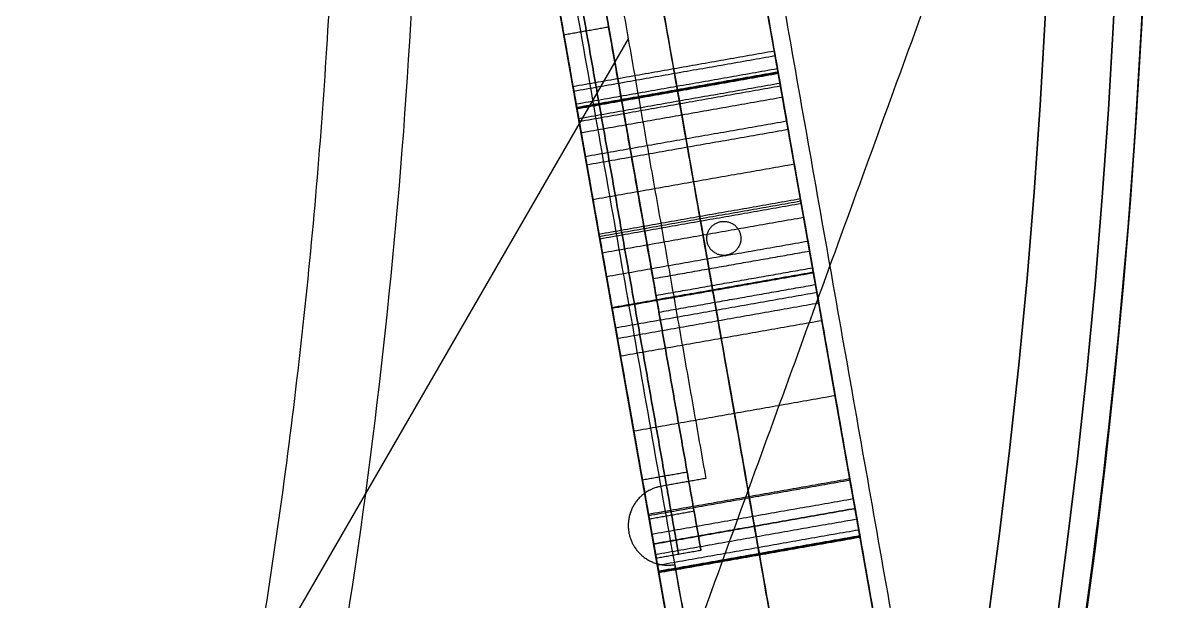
# Model space of a CAD drawing. Header units: millimetres. Extents: x -610 to 610, y -610 to 610.
# Drawn here: x 510.7 to 610.3, y -82.4 to -31.4 of the extents above; entities that cross this region are included whole.
import ezdxf

# ---------------------------------------------------------------- set-up
doc = ezdxf.new("R2010")
doc.units = ezdxf.units.MM
doc.layers.add('base', color=7, linetype='Continuous', true_color=0xffecbc)

msp = doc.modelspace()

# ---------------------------------------------------------------- linework, layer by layer
at = {"layer": 'base'}
for p, q in [((558.364, -9.594, 221.966), (566.179, -53.911, 221.966)), ((592.948, -125.107, 122.966), (573.804, -16.531, 122.966)), ((575.222, -128.233, 122.966), (556.077, -19.657, 122.966)), ((562.271, -31.752, 230.966), (562.271, -31.752, 212.966)), ((563.996, -32.788, 230.966), (530.924, -90.071, 230.966)), ((563.996, -32.788, 212.966), (530.924, -90.071, 212.966)), ((566.7, -56.865, 221.966), (570.402, -77.863, 221.966))]:
    msp.add_line(p, q, dxfattribs=at)
at = {"layer": 'base', "extrusion": (0, 0, -1)}
for centre, radius in [((0, 0, 3.534), 610), ((0, 0, 4.534), 610), ((0, 0, -2.476), 607.51), ((0, 0, 10.545), 607.51), ((0, 0, -4.966), 601.5), ((0, 0, 13.034), 601.5)]:
    msp.add_circle(centre, radius, dxfattribs=at)
at = {"layer": 'base'}
for centre, radius in [((0, 0, 249.466), 610), ((0, 0, 250.466), 610), ((0, 0, 243.455), 607.51), ((0, 0, 256.476), 607.51), ((0, 0, 240.966), 601.5), ((0, 0, 258.966), 601.5)]:
    msp.add_circle(centre, radius, dxfattribs=at)
for points, weights, degree, knots in [([(-495.198, -356.201, -4.034), (-851.399, 138.996, -4.034), (-356.201, 495.198, -4.034), (138.996, 851.399, -4.034), (495.198, 356.201, -4.034), (851.399, -138.996, -4.034), (356.201, -495.198, -4.034), (-138.996, -851.399, -4.034), (-495.198, -356.201, -4.034)], [1, 0.707106781187, 1, 0.707106781187, 1, 0.707106781187, 1, 0.707106781187, 1], 2, [0, 0, 0, 958.185759, 958.185759, 1916.371519, 1916.371519, 2874.557278, 2874.557278, 3832.743037, 3832.743037, 3832.743037]), ([(-610, 0, 249.966), (-610, -610, 249.966), (0, -610, 249.966), (610, -610, 249.966), (610, 0, 249.966), (610, 610, 249.966), (0, 610, 249.966), (-610, 610, 249.966), (-610, 0, 249.966)], [1, 0.707106781187, 1, 0.707106781187, 1, 0.707106781187, 1, 0.707106781187, 1], 2, [0, 0, 0, 958.185759, 958.185759, 1916.371519, 1916.371519, 2874.557278, 2874.557278, 3832.743037, 3832.743037, 3832.743037]), ([(32.649, -544.756, 240.966), (-510.363, -577.301, 240.966), (-544.649, -34.396, 240.966), (-578.935, 508.509, 240.966), (-36.142, 544.535, 240.966), (506.65, 580.562, 240.966), (544.417, 37.888, 240.966), (582.184, -504.785, 240.966), (39.634, -544.292, 240.966)], [1, 0.708239625255, 1, 0.708239625255, 1, 0.708239625255, 1, 0.708239625255, 1], 2, [654.018286, 654.018286, 654.018286, 1509.504571, 1509.504571, 2364.990855, 2364.990855, 3220.47714, 3220.47714, 4075.963425, 4075.963425, 4075.963425]), ([(32.649, -544.756, 244.966), (-510.363, -577.301, 244.966), (-544.649, -34.396, 244.966), (-578.935, 508.509, 244.966), (-36.142, 544.535, 244.966), (506.65, 580.562, 244.966), (544.417, 37.888, 244.966), (582.184, -504.785, 244.966), (39.634, -544.292, 244.966)], [1, 0.708239625255, 1, 0.708239625255, 1, 0.708239625255, 1, 0.708239625255, 1], 2, [654.018286, 654.018286, 654.018286, 1509.504571, 1509.504571, 2364.990855, 2364.990855, 3220.47714, 3220.47714, 4075.963425, 4075.963425, 4075.963425]), ([(32.649, -544.756, 242.966), (-510.363, -577.301, 242.966), (-544.649, -34.396, 242.966), (-578.935, 508.509, 242.966), (-36.142, 544.535, 242.966), (506.65, 580.562, 242.966), (544.417, 37.888, 242.966), (582.184, -504.785, 242.966), (39.634, -544.292, 242.966)], [1, 0.708239625255, 1, 0.708239625255, 1, 0.708239625255, 1, 0.708239625255, 1], 2, [654.018286, 654.018286, 654.018286, 1509.504571, 1509.504571, 2364.990855, 2364.990855, 3220.47714, 3220.47714, 4075.963425, 4075.963425, 4075.963425]), ([(577.13, -35.396, 149.62), (578.188, -41.395, 146.103), (579.245, -47.393, 142.586), (580.303, -53.392, 139.069), (580.396, -53.919, 138.76), (580.5, -54.507, 138.6), (580.607, -55.116, 138.6)], [1, 1, 1, 1, 0.977285323406, 0.977285323406, 1], 3, [1532.96252, 1532.96252, 1532.96252, 1532.96252, 1533.93889, 1533.93889, 1533.93889, 1535.771427, 1535.771427, 1535.771427, 1535.771427]), ([(578.074, -40.75, 196.003), (577.843, -39.439, 196.865), (577.568, -37.88, 196.773), (577.356, -36.677, 195.761), (577.144, -35.474, 194.749), (577.077, -35.094, 193.211), (577.181, -35.685, 191.742)], [1, 0.870709860437, 0.870709860437, 1, 0.870709860437, 0.870709860437, 1], 3, [1483.018475, 1483.018475, 1483.018475, 1483.018475, 1487.451743, 1487.451743, 1487.451743, 1491.88501, 1491.88501, 1491.88501, 1491.88501]), ([(568.267, -36.958, 149.62), (569.324, -42.957, 146.103), (570.382, -48.956, 142.586), (571.44, -54.955, 139.069), (571.533, -55.482, 138.76), (571.636, -56.07, 138.6), (571.744, -56.679, 138.6)], [1, 1, 1, 1, 0.977285323406, 0.977285323406, 1], 3, [1532.96252, 1532.96252, 1532.96252, 1532.96252, 1533.93889, 1533.93889, 1533.93889, 1535.771427, 1535.771427, 1535.771427, 1535.771427]), ([(569.211, -42.313, 196.003), (568.98, -41.002, 196.865), (568.705, -39.443, 196.773), (568.493, -38.24, 195.761), (568.28, -37.037, 194.749), (568.213, -36.657, 193.211), (568.318, -37.248, 191.742)], [1, 0.870709860437, 0.870709860437, 1, 0.870709860437, 0.870709860437, 1], 3, [1483.018475, 1483.018475, 1483.018475, 1483.018475, 1487.451743, 1487.451743, 1487.451743, 1491.88501, 1491.88501, 1491.88501, 1491.88501]), ([(559.403, -38.521, 149.62), (560.461, -44.52, 146.103), (561.519, -50.519, 142.586), (562.577, -56.518, 139.069), (562.67, -57.045, 138.76), (562.773, -57.633, 138.6), (562.88, -58.241, 138.6)], [1, 1, 1, 1, 0.977285323406, 0.977285323406, 1], 3, [1532.96252, 1532.96252, 1532.96252, 1532.96252, 1533.93889, 1533.93889, 1533.93889, 1535.771427, 1535.771427, 1535.771427, 1535.771427]), ([(560.347, -43.875, 196.003), (560.116, -42.565, 196.865), (559.841, -41.005, 196.773), (559.629, -39.803, 195.761), (559.417, -38.6, 194.749), (559.35, -38.22, 193.211), (559.454, -38.81, 191.742)], [1, 0.870709860437, 0.870709860437, 1, 0.870709860437, 0.870709860437, 1], 3, [1483.018475, 1483.018475, 1483.018475, 1483.018475, 1487.451743, 1487.451743, 1487.451743, 1491.88501, 1491.88501, 1491.88501, 1491.88501]), ([(572.156, -48.889, -13.034), (570.679, -49.149, -13.034), (570.94, -50.627, -13.034), (571.2, -52.104, -13.034), (572.677, -51.843, -13.034), (574.155, -51.583, -13.034), (573.894, -50.106, -13.034), (573.634, -48.628, -13.034), (572.156, -48.889, -13.034)], [1, 0.707106781187, 1, 0.707106781187, 1, 0.707106781187, 1, 0.707106781187, 1], 2, [4002.389041, 4002.389041, 4002.389041, 4004.745235, 4004.745235, 4007.10143, 4007.10143, 4009.457624, 4009.457624, 4011.813819, 4011.813819, 4011.813819]), ([(572.156, -48.889, 0.966), (570.679, -49.149, 0.966), (570.94, -50.627, 0.966), (571.2, -52.104, 0.966), (572.677, -51.843, 0.966), (574.155, -51.583, 0.966), (573.894, -50.106, 0.966), (573.634, -48.628, 0.966), (572.156, -48.889, 0.966)], [1, 0.707106781187, 1, 0.707106781187, 1, 0.707106781187, 1, 0.707106781187, 1], 2, [4002.389041, 4002.389041, 4002.389041, 4004.745235, 4004.745235, 4007.10143, 4007.10143, 4009.457624, 4009.457624, 4011.813819, 4011.813819, 4011.813819]), ([(572.156, -48.889, -4.034), (570.679, -49.149, -4.034), (570.94, -50.627, -4.034), (571.2, -52.104, -4.034), (572.677, -51.843, -4.034), (574.155, -51.583, -4.034), (573.894, -50.106, -4.034), (573.634, -48.628, -4.034), (572.156, -48.889, -4.034)], [1, 0.707106781187, 1, 0.707106781187, 1, 0.707106781187, 1, 0.707106781187, 1], 2, [4002.389041, 4002.389041, 4002.389041, 4004.745235, 4004.745235, 4007.10143, 4007.10143, 4009.457624, 4009.457624, 4011.813819, 4011.813819, 4011.813819]), ([(579.966, -51.48, 221.966), (579.966, -51.48, 220.466), (580.226, -52.957, 220.466), (580.487, -54.434, 220.466), (580.487, -54.434, 221.966), (580.487, -54.434, 223.466), (580.226, -52.957, 223.466), (579.966, -51.48, 223.466), (579.966, -51.48, 221.966)], [1, 0.707106781187, 1, 0.707106781187, 1, 0.707106781187, 1, 0.707106781187, 1], 2, [2511.021876, 2511.021876, 2511.021876, 2513.378071, 2513.378071, 2515.734265, 2515.734265, 2518.09046, 2518.09046, 2520.446654, 2520.446654, 2520.446654]), ([(571.103, -53.042, 221.966), (571.103, -53.042, 220.466), (571.363, -54.52, 220.466), (571.624, -55.997, 220.466), (571.624, -55.997, 221.966), (571.624, -55.997, 223.466), (571.363, -54.52, 223.466), (571.103, -53.042, 223.466), (571.103, -53.042, 221.966)], [1, 0.707106781187, 1, 0.707106781187, 1, 0.707106781187, 1, 0.707106781187, 1], 2, [2511.021876, 2511.021876, 2511.021876, 2513.378071, 2513.378071, 2515.734265, 2515.734265, 2518.09046, 2518.09046, 2520.446654, 2520.446654, 2520.446654]), ([(566.179, -53.911, 221.966), (566.179, -53.911, 223.466), (566.439, -55.388, 223.466), (566.7, -56.865, 223.466), (566.7, -56.865, 221.966), (566.7, -56.865, 220.466), (566.439, -55.388, 220.466), (566.179, -53.911, 220.466), (566.179, -53.911, 221.966)], [1, 0.707106781187, 1, 0.707106781187, 1, 0.707106781187, 1, 0.707106781187, 1], 2, [-2520.446654, -2520.446654, -2520.446654, -2518.09046, -2518.09046, -2515.734265, -2515.734265, -2513.378071, -2513.378071, -2511.021876, -2511.021876, -2511.021876]), ([(565.247, -71.664, 212.966), (565.247, -71.664, 209.466), (565.855, -75.111, 209.466), (566.463, -78.558, 209.466), (566.463, -78.558, 212.966)], [1, 0.707106781187, 1, 0.707106781187, 1], 2, [607.193594, 607.193594, 607.193594, 612.691382, 612.691382, 618.189169, 618.189169, 618.189169]), ([(566.463, -78.558, 230.966), (566.463, -78.558, 234.466), (565.855, -75.111, 234.466), (565.247, -71.664, 234.466), (565.247, -71.664, 230.966)], [1, 0.707106781187, 1, 0.707106781187, 1], 2, [636.189169, 636.189169, 636.189169, 641.686956, 641.686956, 647.184743, 647.184743, 647.184743]), ([(567.217, -71.317, 212.966), (567.217, -71.317, 209.466), (567.825, -74.764, 209.466), (568.432, -78.21, 209.466), (568.432, -78.21, 212.966)], [1, 0.707106781187, 1, 0.707106781187, 1], 2, [607.193594, 607.193594, 607.193594, 612.691382, 612.691382, 618.189169, 618.189169, 618.189169]), ([(568.432, -78.21, 230.966), (568.432, -78.21, 234.466), (567.825, -74.764, 234.466), (567.217, -71.317, 234.466), (567.217, -71.317, 230.966)], [1, 0.707106781187, 1, 0.707106781187, 1], 2, [636.189169, 636.189169, 636.189169, 641.686956, 641.686956, 647.184743, 647.184743, 647.184743]), ([(569.187, -70.969, 212.966), (569.187, -70.969, 209.466), (569.794, -74.416, 209.466), (570.402, -77.863, 209.466), (570.402, -77.863, 212.966)], [1, 0.707106781187, 1, 0.707106781187, 1], 2, [607.193594, 607.193594, 607.193594, 612.691382, 612.691382, 618.189169, 618.189169, 618.189169]), ([(570.402, -77.863, 230.966), (570.402, -77.863, 234.466), (569.794, -74.416, 234.466), (569.187, -70.969, 234.466), (569.187, -70.969, 230.966)], [1, 0.707106781187, 1, 0.707106781187, 1], 2, [636.189169, 636.189169, 636.189169, 641.686956, 641.686956, 647.184743, 647.184743, 647.184743]), ([(566.886, -72.217, 230.966), (563.439, -72.825, 230.966), (564.047, -76.271, 230.966), (564.655, -79.718, 230.966), (568.102, -79.11, 230.966)], [1, 0.707106781187, 1, 0.707106781187, 1], 2, [-862.13514, -862.13514, -862.13514, -856.637353, -856.637353, -851.139566, -851.139566, -851.139566]), ([(566.886, -72.217, 212.966), (563.439, -72.825, 212.966), (564.047, -76.271, 212.966), (564.655, -79.718, 212.966), (568.102, -79.11, 212.966)], [1, 0.707106781187, 1, 0.707106781187, 1], 2, [-862.13514, -862.13514, -862.13514, -856.637353, -856.637353, -851.139566, -851.139566, -851.139566]), ([(566.886, -72.217, 221.966), (563.439, -72.825, 221.966), (564.047, -76.271, 221.966), (564.655, -79.718, 221.966), (568.102, -79.11, 221.966)], [1, 0.707106781187, 1, 0.707106781187, 1], 2, [-862.13514, -862.13514, -862.13514, -856.637353, -856.637353, -851.139566, -851.139566, -851.139566]), ([(583.812, -73.293, 138.6), (584.005, -74.388, 138.6), (584.178, -75.369, 139.093), (584.295, -76.033, 139.977), (584.412, -76.697, 140.861), (584.449, -76.906, 141.952), (584.398, -76.617, 143.024)], [1, 0.930850631791, 0.930850631791, 1, 0.930850631791, 0.930850631791, 1], 3, [1554.229026, 1554.229026, 1554.229026, 1554.229026, 1557.445501, 1557.445501, 1557.445501, 1560.661976, 1560.661976, 1560.661976, 1560.661976]), ([(574.949, -74.856, 138.6), (575.142, -75.951, 138.6), (575.315, -76.932, 139.093), (575.432, -77.596, 139.977), (575.549, -78.26, 140.861), (575.586, -78.469, 141.952), (575.535, -78.18, 143.024)], [1, 0.930850631791, 0.930850631791, 1, 0.930850631791, 0.930850631791, 1], 3, [1554.229026, 1554.229026, 1554.229026, 1554.229026, 1557.445501, 1557.445501, 1557.445501, 1560.661976, 1560.661976, 1560.661976, 1560.661976]), ([(566.086, -76.419, 138.6), (566.279, -77.513, 138.6), (566.452, -78.495, 139.093), (566.569, -79.159, 139.977), (566.686, -79.823, 140.861), (566.723, -80.032, 141.952), (566.672, -79.743, 143.024)], [1, 0.930850631791, 0.930850631791, 1, 0.930850631791, 0.930850631791, 1], 3, [1554.229026, 1554.229026, 1554.229026, 1554.229026, 1557.445501, 1557.445501, 1557.445501, 1560.661976, 1560.661976, 1560.661976, 1560.661976])]:
    msp.add_rational_spline(points, weights, degree=degree, knots=knots, dxfattribs=at)
for points, degree in [([(519.919, 297.806, 4.966), (555.169, 97.891, 4.966), (590.42, -102.023, 4.966)], 2), ([(519.919, 297.806, 0.966), (555.169, 97.891, 0.966), (590.42, -102.023, 0.966)], 2), ([(519.919, 297.806, 2.966), (555.169, 97.891, 2.966), (590.42, -102.023, 2.966)], 2), ([(571.935, -100.847, 4.966), (537.443, 94.766, 4.966), (502.951, 290.379, 4.966)], 2), ([(571.935, -100.847, 0.966), (537.443, 94.766, 0.966), (502.951, 290.379, 0.966)], 2), ([(571.935, -100.847, 2.966), (537.443, 94.766, 2.966), (502.951, 290.379, 2.966)], 2), ([(586.395, -87.942, 0.966), (553.654, 97.745, 0.966), (520.912, 283.432, 0.966)], 2), ([(577.532, -89.505, 0.966), (544.79, 96.182, 0.966), (512.049, 281.869, 0.966)], 2), ([(568.669, -91.068, 0.966), (535.927, 94.62, 0.966), (503.185, 280.307, 0.966)], 2), ([(523.097, 271.042, 244.966), (557.126, 78.053, 244.966), (591.155, -114.936, 244.966)], 2), ([(514.233, 269.48, 244.966), (548.263, 76.49, 244.966), (582.292, -116.499, 244.966)], 2), ([(505.37, 267.917, 244.966), (539.399, 74.927, 244.966), (573.428, -118.062, 244.966)], 2), ([(554.564, 20.699, 230.966), (562.695, -25.412, 230.966), (570.825, -71.522, 230.966)], 2), ([(554.564, 20.699, 212.966), (562.695, -25.412, 212.966), (570.825, -71.522, 212.966)], 2), ([(554.564, 20.699, 221.966), (562.695, -25.412, 221.966), (570.825, -71.522, 221.966)], 2), ([(553.387, 7.117, 212.966), (560.302, -32.1, 212.966), (567.217, -71.317, 212.966)], 2), ([(567.217, -71.317, 230.966), (560.302, -32.1, 230.966), (553.387, 7.117, 230.966)], 2), ([(555.356, 7.465, 212.966), (562.271, -31.752, 212.966), (569.187, -70.969, 212.966)], 2), ([(569.187, -70.969, 230.966), (562.271, -31.752, 230.966), (555.356, 7.465, 230.966)], 2), ([(551.417, 6.77, 212.966), (558.332, -32.447, 212.966), (565.247, -71.664, 212.966)], 2), ([(565.247, -71.664, 230.966), (558.332, -32.447, 230.966), (551.417, 6.77, 230.966)], 2), ([(461.246, -383.906, 240.966), (530.676, -193.15, 240.966), (600.106, -2.394, 240.966)], 2), ([(461.246, -383.906, 244.966), (530.676, -193.15, 244.966), (600.106, -2.394, 244.966)], 2), ([(461.246, -383.906, 242.966), (530.676, -193.15, 242.966), (600.106, -2.394, 242.966)], 2), ([(562.271, -31.752, 212.966), (560.302, -32.1, 212.966), (558.332, -32.447, 212.966)], 2), ([(562.271, -31.752, 230.966), (560.302, -32.1, 230.966), (558.332, -32.447, 230.966)], 2), ([(559.13, -36.969, 152.877), (567.993, -35.406, 152.877), (576.856, -33.843, 152.877)], 2), ([(559.13, -36.969, 152.35), (567.993, -35.406, 152.35), (576.856, -33.843, 152.35)], 2), ([(559.13, -36.969, 152.614), (567.993, -35.406, 152.614), (576.856, -33.843, 152.614)], 2), ([(577.944, -40.016, 175.773), (577.582, -37.958, 168.141), (577.219, -35.901, 160.509), (576.856, -33.843, 152.877)], 3), ([(576.856, -33.843, 152.877), (576.856, -33.843, 152.702), (576.856, -33.843, 152.526), (576.856, -33.843, 152.35)], 3), ([(576.856, -33.843, 152.35), (576.856, -33.843, 151.224), (576.96, -34.435, 150.183), (577.13, -35.396, 149.62)], 3), ([(559.203, -37.385, 150.774), (568.066, -35.822, 150.774), (576.929, -34.259, 150.774)], 2), ([(559.403, -38.521, 149.62), (568.267, -36.958, 149.62), (577.13, -35.396, 149.62)], 2), ([(559.454, -38.81, 191.742), (568.318, -37.248, 191.742), (577.181, -35.685, 191.742)], 2), ([(559.467, -38.883, 191.545), (568.33, -37.32, 191.545), (577.194, -35.757, 191.545)], 2), ([(559.478, -38.944, 191.343), (568.341, -37.381, 191.343), (577.204, -35.818, 191.343)], 2), ([(569.081, -41.578, 175.773), (568.718, -39.521, 168.141), (568.356, -37.464, 160.509), (567.993, -35.406, 152.877)], 3), ([(567.993, -35.406, 152.877), (567.993, -35.406, 152.702), (567.993, -35.406, 152.526), (567.993, -35.406, 152.35)], 3), ([(567.993, -35.406, 152.35), (567.993, -35.406, 151.224), (568.097, -35.998, 150.183), (568.267, -36.958, 149.62)], 3), ([(577.204, -35.818, 191.343), (577.451, -37.217, 186.153), (577.698, -38.616, 180.963), (577.944, -40.016, 175.773)], 3), ([(559.629, -39.803, 195.761), (568.493, -38.24, 195.761), (577.356, -36.677, 195.761)], 2), ([(560.218, -43.141, 175.773), (559.855, -41.084, 168.141), (559.492, -39.026, 160.509), (559.13, -36.969, 152.877)], 3), ([(559.13, -36.969, 152.877), (559.13, -36.969, 152.702), (559.13, -36.969, 152.526), (559.13, -36.969, 152.35)], 3), ([(559.13, -36.969, 152.35), (559.13, -36.969, 151.224), (559.234, -37.561, 150.183), (559.403, -38.521, 149.62)], 3), ([(559.674, -40.055, 164.325), (568.537, -38.492, 164.325), (577.4, -36.929, 164.325)], 2), ([(568.341, -37.381, 191.343), (568.588, -38.78, 186.153), (568.834, -40.179, 180.963), (569.081, -41.578, 175.773)], 3), ([(559.848, -41.043, 183.558), (568.711, -39.48, 183.558), (577.574, -37.917, 183.558)], 2), ([(559.478, -38.944, 191.343), (559.725, -40.343, 186.153), (559.971, -41.742, 180.963), (560.218, -43.141, 175.773)], 3), ([(560.218, -43.141, 175.773), (569.081, -41.578, 175.773), (577.944, -40.016, 175.773)], 2), ([(560.347, -43.875, 196.003), (569.211, -42.313, 196.003), (578.074, -40.75, 196.003)], 2), ([(579.151, -46.859, 192.421), (578.792, -44.823, 193.615), (578.433, -42.786, 194.809), (578.074, -40.75, 196.003)], 3), ([(570.288, -48.422, 192.421), (569.929, -46.385, 193.615), (569.57, -44.349, 194.809), (569.211, -42.313, 196.003)], 3), ([(560.886, -46.93, 194.212), (569.749, -45.367, 194.212), (578.613, -43.804, 194.212)], 2), ([(561.425, -49.985, 192.421), (561.066, -47.948, 193.615), (560.706, -45.912, 194.809), (560.347, -43.875, 196.003)], 3), ([(561.425, -49.985, 192.421), (570.288, -48.422, 192.421), (579.151, -46.859, 192.421)], 2), ([(561.461, -50.191, 193.198), (570.324, -48.628, 193.198), (579.187, -47.065, 193.198)], 2), ([(561.497, -50.396, 193.975), (570.36, -48.834, 193.975), (579.224, -47.271, 193.975)], 2), ([(579.224, -47.271, 193.975), (579.2, -47.133, 193.457), (579.175, -46.996, 192.939), (579.151, -46.859, 192.421)], 3), ([(561.714, -51.628, 195.843), (570.578, -50.065, 195.843), (579.441, -48.502, 195.843)], 2), ([(570.36, -48.834, 193.975), (570.336, -48.696, 193.457), (570.312, -48.559, 192.939), (570.288, -48.422, 192.421)], 3), ([(572.156, -48.889, 0.966), (572.156, -48.889, -6.034), (572.156, -48.889, -13.034)], 2), ([(561.497, -50.396, 193.975), (561.473, -50.259, 193.457), (561.449, -50.122, 192.939), (561.425, -49.985, 192.421)], 3), ([(562.084, -53.725, 196.565), (570.947, -52.162, 196.565), (579.811, -50.599, 196.565)], 2), ([(570.94, -50.627, 0.966), (570.94, -50.627, -6.034), (570.94, -50.627, -13.034)], 2), ([(573.894, -50.106, 0.966), (573.894, -50.106, -6.034), (573.894, -50.106, -13.034)], 2), ([(580.771, -56.047, 196.565), (580.451, -54.231, 196.565), (580.131, -52.415, 196.565), (579.811, -50.599, 196.565)], 3), ([(566.179, -53.911, 221.966), (573.072, -52.695, 221.966), (579.966, -51.48, 221.966)], 2), ([(571.908, -57.61, 196.565), (571.588, -55.794, 196.565), (571.268, -53.978, 196.565), (570.947, -52.162, 196.565)], 3), ([(572.677, -51.843, 0.966), (572.677, -51.843, -6.034), (572.677, -51.843, -13.034)], 2), ([(563.045, -59.173, 196.565), (562.725, -57.357, 196.565), (562.404, -55.541, 196.565), (562.084, -53.725, 196.565)], 3), ([(562.564, -56.449, 196.565), (571.428, -54.886, 196.565), (580.291, -53.323, 196.565)], 2), ([(562.577, -56.518, 139.069), (571.44, -54.955, 139.069), (580.303, -53.392, 139.069)], 2), ([(566.439, -55.388, 220.466), (573.333, -54.172, 220.466), (580.226, -52.957, 220.466)], 2), ([(566.439, -55.388, 223.466), (573.333, -54.172, 223.466), (580.226, -52.957, 223.466)], 2), ([(566.7, -56.865, 221.966), (573.593, -55.65, 221.966), (580.487, -54.434, 221.966)], 2), ([(562.88, -58.241, 138.6), (571.744, -56.679, 138.6), (580.607, -55.116, 138.6)], 2), ([(580.607, -55.116, 138.6), (581.675, -61.175, 138.6), (582.744, -67.234, 138.6), (583.812, -73.293, 138.6)], 3), ([(563.045, -59.173, 196.565), (571.908, -57.61, 196.565), (580.771, -56.047, 196.565)], 2), ([(571.744, -56.679, 138.6), (572.812, -62.738, 138.6), (573.881, -68.797, 138.6), (574.949, -74.856, 138.6)], 3), ([(563.318, -60.721, 196.138), (572.181, -59.158, 196.138), (581.044, -57.595, 196.138)], 2), ([(562.88, -58.241, 138.6), (563.949, -64.3, 138.6), (565.017, -70.359, 138.6), (566.086, -76.419, 138.6)], 3), ([(564.483, -67.33, 138.6), (573.346, -65.767, 138.6), (582.21, -64.204, 138.6)], 2), ([(569.187, -70.969, 212.966), (567.217, -71.317, 212.966), (565.247, -71.664, 212.966)], 2), ([(569.187, -70.969, 230.966), (567.217, -71.317, 230.966), (565.247, -71.664, 230.966)], 2), ([(565.776, -74.66, 162.351), (574.639, -73.097, 162.351), (583.502, -71.534, 162.351)], 2), ([(565.797, -74.782, 161.427), (574.66, -73.219, 161.427), (583.524, -71.656, 161.427)], 2), ([(565.797, -74.782, 163.275), (574.66, -73.219, 163.275), (583.524, -71.656, 163.275)], 2), ([(570.825, -71.522, 230.966), (568.856, -71.869, 230.966), (566.886, -72.217, 230.966)], 2), ([(570.825, -71.522, 212.966), (568.856, -71.869, 212.966), (566.886, -72.217, 212.966)], 2), ([(570.825, -71.522, 221.966), (568.856, -71.869, 221.966), (566.886, -72.217, 221.966)], 2), ([(570.825, -71.522, 230.966), (570.825, -71.522, 221.966), (570.825, -71.522, 212.966)], 2), ([(584.398, -76.617, 143.024), (584.107, -74.964, 149.159), (583.815, -73.31, 155.293), (583.524, -71.656, 161.427)], 3), ([(583.524, -71.656, 163.275), (583.819, -73.333, 169.494), (584.115, -75.009, 175.712), (584.41, -76.685, 181.93)], 3), ([(566.886, -72.217, 230.966), (566.886, -72.217, 221.966), (566.886, -72.217, 212.966)], 2), ([(568.856, -71.869, 230.966), (568.856, -71.869, 221.966), (568.856, -71.869, 212.966)], 2), ([(566.086, -76.419, 138.6), (574.949, -74.856, 138.6), (583.812, -73.293, 138.6)], 2), ([(575.535, -78.18, 143.024), (575.244, -76.527, 149.159), (574.952, -74.873, 155.293), (574.66, -73.219, 161.427)], 3), ([(574.66, -73.219, 163.275), (574.956, -74.896, 169.494), (575.251, -76.572, 175.712), (575.547, -78.248, 181.93)], 3), ([(569.794, -74.416, 209.466), (567.825, -74.764, 209.466), (565.855, -75.111, 209.466)], 2), ([(569.794, -74.416, 234.466), (567.825, -74.764, 234.466), (565.855, -75.111, 234.466)], 2), ([(566.234, -77.263, 152.226), (575.098, -75.7, 152.226), (583.961, -74.137, 152.226)], 2), ([(566.24, -77.297, 172.603), (575.104, -75.734, 172.603), (583.967, -74.171, 172.603)], 2), ([(566.672, -79.743, 143.024), (566.38, -78.089, 149.159), (566.089, -76.436, 155.293), (565.797, -74.782, 161.427)], 3), ([(565.797, -74.782, 163.275), (566.093, -76.458, 169.494), (566.388, -78.135, 175.712), (566.684, -79.811, 181.93)], 3), ([(566.401, -78.21, 185.885), (575.265, -76.647, 185.885), (584.128, -75.084, 185.885)], 2), ([(564.047, -76.271, 230.966), (564.047, -76.271, 221.966), (564.047, -76.271, 212.966)], 2), ([(566.569, -79.159, 139.977), (575.432, -77.596, 139.977), (584.295, -76.033, 139.977)], 2), ([(566.66, -79.674, 184.185), (575.523, -78.112, 184.185), (584.386, -76.549, 184.185)], 2), ([(566.672, -79.743, 143.024), (575.535, -78.18, 143.024), (584.398, -76.617, 143.024)], 2), ([(566.684, -79.811, 181.93), (575.547, -78.248, 181.93), (584.41, -76.685, 181.93)], 2), ([(570.402, -77.863, 212.966), (568.432, -78.21, 212.966), (566.463, -78.558, 212.966)], 2), ([(570.402, -77.863, 230.966), (568.432, -78.21, 230.966), (566.463, -78.558, 230.966)], 2), ([(570.402, -77.863, 221.966), (568.432, -78.21, 221.966), (566.463, -78.558, 221.966)], 2), ([(566.463, -78.558, 212.966), (566.463, -78.558, 221.966), (566.463, -78.558, 230.966)], 2), ([(568.432, -78.21, 212.966), (568.432, -78.21, 221.966), (568.432, -78.21, 230.966)], 2), ([(570.402, -77.863, 212.966), (570.402, -77.863, 221.966), (570.402, -77.863, 230.966)], 2), ([(568.102, -79.11, 230.966), (568.102, -79.11, 221.966), (568.102, -79.11, 212.966)], 2), ([(568.102, -79.11, 230.966), (570.018, -89.979, 230.966), (571.935, -100.847, 230.966)], 2), ([(568.102, -79.11, 212.966), (570.018, -89.979, 212.966), (571.935, -100.847, 212.966)], 2), ([(568.102, -79.11, 221.966), (570.018, -89.979, 221.966), (571.935, -100.847, 221.966)], 2)]:
    msp.add_open_spline(points, degree=degree, dxfattribs=at)
for points, weights, degree in [([(502.479, -193.668, 230.966), (540.398, -95.287, 230.966), (538.414, 10.13, 230.966)], [1, 0.981366959849, 1], 2), ([(502.479, -193.668, 212.966), (540.398, -95.287, 212.966), (538.414, 10.13, 212.966)], [1, 0.981366959849, 1], 2), ([(502.479, -193.668, 221.966), (540.398, -95.287, 221.966), (538.414, 10.13, 221.966)], [1, 0.981366959849, 1], 2), ([(577.181, -35.685, 191.742), (577.19, -35.737, 191.612), (577.198, -35.782, 191.479), (577.204, -35.818, 191.343)], [1, 0.998791017407, 0.998791017407, 1], 3), ([(568.318, -37.248, 191.742), (568.327, -37.3, 191.612), (568.335, -37.344, 191.479), (568.341, -37.381, 191.343)], [1, 0.998791017407, 0.998791017407, 1], 3), ([(559.454, -38.81, 191.742), (559.464, -38.863, 191.612), (559.471, -38.907, 191.479), (559.478, -38.944, 191.343)], [1, 0.998791017407, 0.998791017407, 1], 3), ([(579.811, -50.599, 196.565), (579.525, -48.978, 196.565), (579.298, -47.692, 195.564), (579.224, -47.271, 193.975)], [1, 0.862453453742, 0.862453453742, 1], 3), ([(570.947, -52.162, 196.565), (570.662, -50.541, 196.565), (570.435, -49.255, 195.564), (570.36, -48.834, 193.975)], [1, 0.862453453742, 0.862453453742, 1], 3), ([(562.084, -53.725, 196.565), (561.798, -52.104, 196.565), (561.571, -50.818, 195.564), (561.497, -50.396, 193.975)], [1, 0.862453453742, 0.862453453742, 1], 3), ([(583.524, -71.656, 161.427), (583.495, -71.492, 162.036), (583.495, -71.492, 162.667), (583.524, -71.656, 163.275)], [1, 0.976344518283, 0.976344518283, 1], 3), ([(574.66, -73.219, 161.427), (574.631, -73.055, 162.036), (574.631, -73.055, 162.667), (574.66, -73.219, 163.275)], [1, 0.976344518283, 0.976344518283, 1], 3), ([(565.797, -74.782, 161.427), (565.768, -74.618, 162.036), (565.768, -74.618, 162.667), (565.797, -74.782, 163.275)], [1, 0.976344518283, 0.976344518283, 1], 3), ([(584.41, -76.685, 181.93), (584.486, -77.116, 183.527), (584.377, -76.496, 185.058), (584.128, -75.084, 185.885)], [1, 0.861136950141, 0.861136950141, 1], 3), ([(575.547, -78.248, 181.93), (575.623, -78.679, 183.527), (575.514, -78.059, 185.058), (575.265, -76.647, 185.885)], [1, 0.861136950141, 0.861136950141, 1], 3), ([(566.684, -79.811, 181.93), (566.76, -80.241, 183.527), (566.65, -79.622, 185.058), (566.401, -78.21, 185.885)], [1, 0.861136950141, 0.861136950141, 1], 3)]:
    msp.add_rational_spline(points, weights, degree=degree, dxfattribs=at)
for points in [[(584.128, -75.084, 185.885), (583.1, -69.254, 189.303), (582.072, -63.425, 192.721), (581.044, -57.595, 196.138), (580.956, -57.095, 196.432), (580.862, -56.564, 196.565), (580.771, -56.047, 196.565)], [(575.265, -76.647, 185.885), (574.237, -70.817, 189.303), (573.209, -64.988, 192.721), (572.181, -59.158, 196.138), (572.093, -58.658, 196.432), (571.999, -58.127, 196.565), (571.908, -57.61, 196.565)], [(566.401, -78.21, 185.885), (565.374, -72.38, 189.303), (564.346, -66.55, 192.721), (563.318, -60.721, 196.138), (563.229, -60.22, 196.432), (563.136, -59.69, 196.565), (563.045, -59.173, 196.565)]]:
    msp.add_open_spline(points, degree=3, knots=[1604.828417, 1604.828417, 1604.828417, 1604.828417, 1605.777251, 1605.777251, 1605.777251, 1606.01895, 1606.01895, 1606.01895, 1606.01895], dxfattribs=at)

doc.saveas('drawing.dxf')
